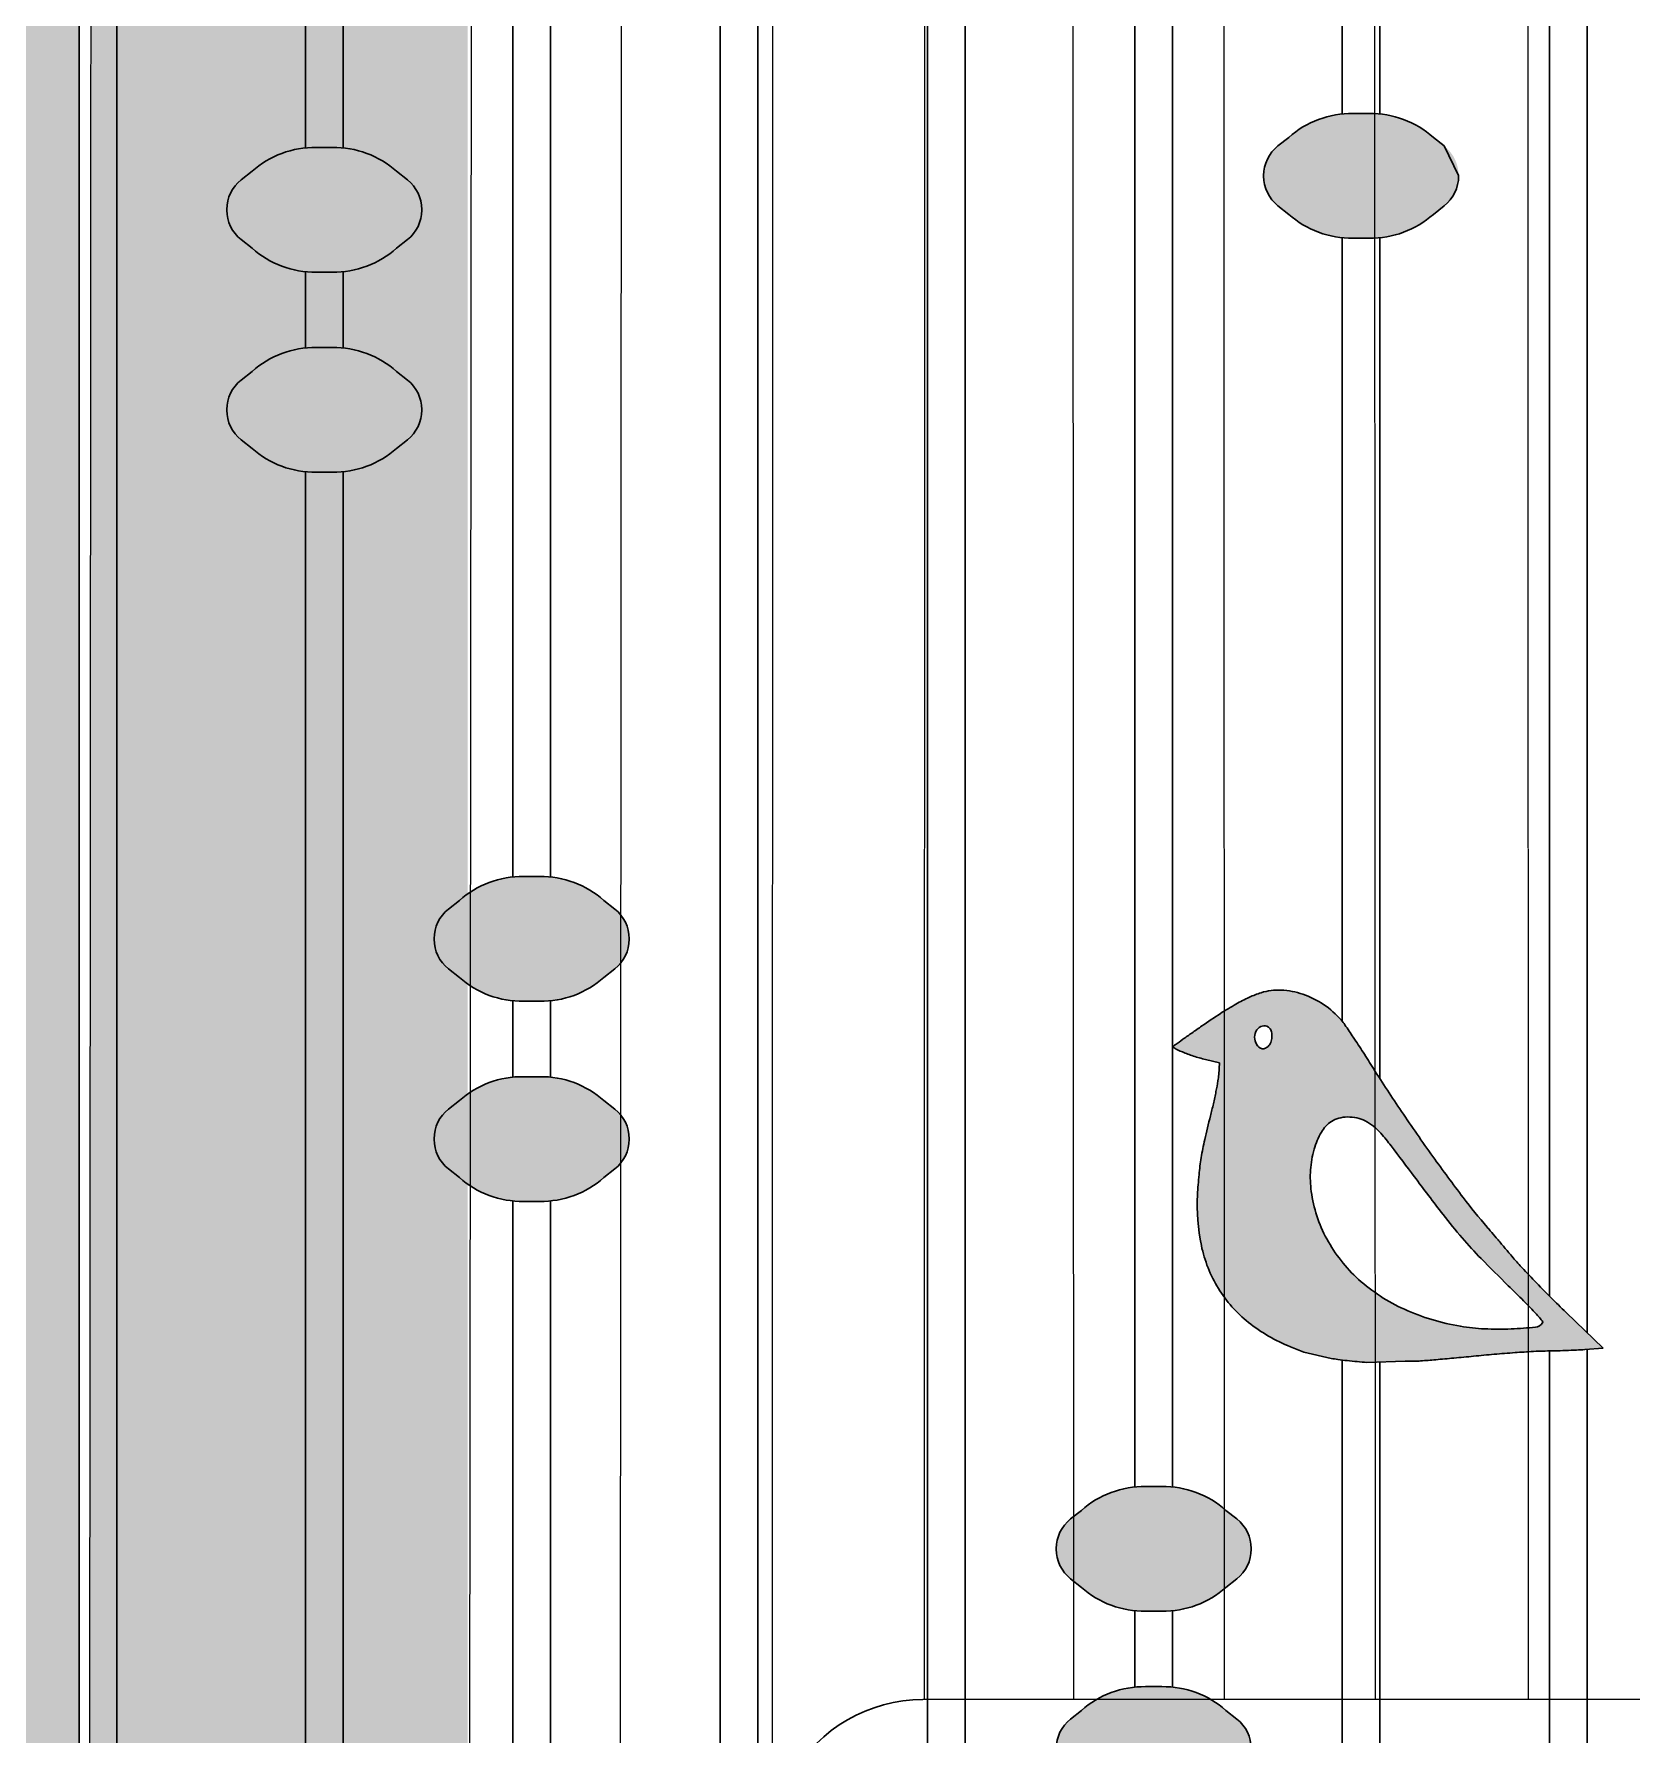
# Model space of a CAD drawing. Header units: millimetres. Extents: x 35877 to 3066687, y -650199 to -40525.
# Drawn here: x 147578.31 to 147599.5, y -179761.06 to -179738.5 of the extents above; entities that cross this region are included whole.
import ezdxf

# ---------------------------------------------------------------- set-up
doc = ezdxf.new("R2010")
doc.units = ezdxf.units.MM
doc.header["$MEASUREMENT"] = 0
for name, color, linetype, lineweight in [('A8_FURNITURE', 32, 'Continuous', 30), ('dim05', 1, 'Continuous', 13), ('Elevation 4.5', 206, 'Continuous', 5), ('FURNITURE', 32, 'Continuous', 9), ('NAME PLATE', 7, 'Continuous', 25)]:
    doc.layers.add(name, color=color, linetype=linetype, lineweight=lineweight)

msp = doc.modelspace()

# ---------------------------------------------------------------- hatches: boundary and pattern name
at = {"layer": 'dim05', "lineweight": 0, "true_color": 0xa47149, "transparency": 33554630}
h = msp.add_hatch(color=35, dxfattribs=at)
h.dxf.hatch_style = 1
h.paths.add_polyline_path([(147618.895087159, -179709.6314368185), (147572.9029963468, -179709.6314368185), (147572.9106457575, -179801.5907615923), (147618.9027365698, -179801.5907615923), (147618.9014972719, -179786.6922291036), (147612.9027365698, -179786.6922291036), (147612.9027365698, -179789.5907615923, -0.4142135623730951), (147609.9027365698, -179792.5907615923), (147581.9051832111, -179792.5907615923, -0.4142135623730951), (147578.9051832111, -179789.5907615923), (147578.9051832111, -179720.5966616372, -0.4142135623730951), (147581.9051832111, -179717.5966616372), (147609.9027365698, -179717.5966616372, -0.4142135623730951), (147612.9027365698, -179720.5966616372), (147612.9027365698, -179747.4923639864), (147618.8982365273, -179747.4923639864)])
at = {"layer": 'Elevation 4.5', "lineweight": 0, "true_color": 0x000000, "transparency": 33554628}
h = msp.add_hatch(color=18, dxfattribs=at)
h.dxf.hatch_style = 1
h.paths.add_polyline_path([(147597.1972081664, -179740.3894560185, 0.2335693837455621), (147597.0071747767, -179739.9893160524), (147596.8625051087, -179739.8750166701, 0.1866468864992518), (147596.0124323331, -179739.5585201801), (147595.7960991081, -179739.5585201801, 0.1866468864992447), (147594.9460263326, -179739.8750166701), (147594.8013566645, -179739.9893160524, 0.2294381312187929), (147594.6113232748, -179740.3816433398, 0.2335693837448415), (147594.8013566645, -179740.781783306), (147594.9460263326, -179740.8960826883, 0.1866468864992493), (147595.7960991081, -179741.2125791782), (147596.0124323331, -179741.2125791782, 0.1866468864992456), (147596.8625051087, -179740.8960826883), (147597.0071747767, -179740.781783306, 0.2294381312761698)])
h = msp.add_hatch(color=18, dxfattribs=at)
h.dxf.hatch_style = 1
h.paths.add_polyline_path([(147583.4482276003, -179740.8392325981, 0.2335693837455621), (147583.2581942106, -179740.4390926319), (147583.1135245426, -179740.3247932496, 0.1866468864992518), (147582.263451767, -179740.0082967597), (147582.047118542, -179740.0082967597, 0.1866468864992447), (147581.1970457665, -179740.3247932496), (147581.0523760984, -179740.4390926319, 0.2294381312187929), (147580.8623427087, -179740.8314199194, 0.2335693837448415), (147581.0523760984, -179741.2315598855), (147581.1970457665, -179741.3458592678, 0.1866468864992493), (147582.047118542, -179741.6623557578), (147582.263451767, -179741.6623557578, 0.1866468864992456), (147583.1135245426, -179741.3458592678), (147583.2581942106, -179741.2315598856, 0.2294381312761698)])
h = msp.add_hatch(color=18, dxfattribs=at)
h.dxf.hatch_style = 1
h.paths.add_polyline_path([(147583.4482276003, -179743.4932915961, 0.2335693837455621), (147583.2581942106, -179743.09315163), (147583.1135245426, -179742.9788522477, 0.1866468864992518), (147582.263451767, -179742.6623557578), (147582.047118542, -179742.6623557578, 0.1866468864992447), (147581.1970457665, -179742.9788522477), (147581.0523760984, -179743.09315163, 0.2294381312187929), (147580.8623427087, -179743.4854789175, 0.2335693837448415), (147581.0523760984, -179743.8856188836), (147581.1970457665, -179743.9999182659, 0.1866468864992493), (147582.047118542, -179744.3164147558), (147582.263451767, -179744.3164147558, 0.1866468864992456), (147583.1135245426, -179743.9999182659), (147583.2581942106, -179743.8856188837, 0.2294381312761698)])
h = msp.add_hatch(color=18, dxfattribs=at)
h.dxf.hatch_style = 1
h.paths.add_polyline_path([(147586.1980237135, -179750.5097412529, 0.2335693837455621), (147586.0079903239, -179750.1096012868), (147585.8633206558, -179749.9953019045, 0.1866468864992518), (147585.0132478802, -179749.6788054145), (147584.7969146552, -179749.6788054145, 0.1866468864992447), (147583.9468418797, -179749.9953019045), (147583.8021722116, -179750.1096012868, 0.2294381312187929), (147583.6121388219, -179750.5019285742, 0.2335693837448415), (147583.8021722116, -179750.9020685404), (147583.9468418797, -179751.0163679227, 0.1866468864992493), (147584.7969146552, -179751.3328644126), (147585.0132478802, -179751.3328644126, 0.1866468864992456), (147585.8633206558, -179751.0163679227), (147586.0079903238, -179750.9020685404, 0.2294381312761698)])
h = msp.add_hatch(color=18, dxfattribs=at)
h.dxf.hatch_style = 1
edge = h.paths.add_edge_path()
edge.add_arc((147576.8420742422, -179764.3162751708), 22.71277757108558, 32.16172456926157, 32.81148210288643)
edge.add_arc((147582.1221854306, -179760.9119779154), 16.43035654375045, 32.81148210665176, 33.63723764329593)
edge.add_arc((147581.1434833856, -179761.5631742421), 17.60590507442646, 33.63732160428831, 34.28730340976625)
edge.add_arc((147595.1323598509, -179752.0251514098), 0.674793347500813, 34.28730343310656, 41.16894355051372)
edge.add_arc((147594.7356432194, -179752.3720709123), 1.201801152872894, 41.16894354354579, 55.9920307366927)
edge.add_arc((147594.7572229102, -179752.3400873017), 1.163218327600577, 55.99203073469801, 71.17988011244289)
edge.add_arc((147594.7944592002, -179752.2308382186), 1.047797777297143, 71.1799864031716, 87.21540258183099)
edge.add_arc((147594.8083296977, -179751.9456640834), 0.7622865198643559, 87.21540257365744, 107.569980809068)
edge.add_arc((147594.9675363453, -179752.4484608834), 1.289687106465092, 107.5699808175182, 114.984230487483)
edge.add_arc((147595.5311066283, -179753.6579102248), 2.62399560651567, 114.984230472451, 119.3422138767468)
edge.add_arc((147596.1386575648, -179754.7386866692), 3.863832637452334, 119.3422138913767, 122.918402823684)
edge.add_arc((147598.7208626836, -179758.7273583778), 8.615388727239672, 122.9184028174024, 124.8820485785528)
edge.add_arc((147626.1996051311, -179798.1435239974), 56.66448235709579, 124.8820485660495, 125.0486099598604)
edge.add_arc((147612.7196899582, -179778.9269301007), 33.19140002734221, 125.0486100054601, 125.297528854635)
edge.add_arc((147633.3373120723, -179808.0489053153), 68.87298886579251, 125.2975288079876, 125.400118313947)
edge.add_arc((147593.5876891341, -179752.1159967758), 0.2543122433924807, 125.400118316436, 130.7660377782542)
edge.add_arc((147593.4328461951, -179751.936394386), 0.01717651394238802, 130.7660378935498, 241.7913550572283)
edge.add_arc((147594.1112492993, -179750.6716361987), 1.452392192579913, 241.7913550735764, 246.6074439563219)
edge.add_arc((147594.1823725088, -179750.5072215559), 1.631530925651959, 246.6074439603124, 252.0734011422824)
edge.add_arc((147594.3470384834, -179749.9982139309), 2.166510967779784, 252.0734011402797, 256.4923487535344)
edge.add_line((147593.8409952259, -179752.1047964703), (147594.0253001831, -179752.1490702071))
edge.add_line((147594.0253001831, -179752.1490702071), (147594.0162509878, -179752.3040565983))
edge.add_arc((147593.2644427952, -179752.2601607495), 0.7530885764697608, 350.1867725936558, 356.65846321495945, ccw=False)
edge.add_arc((147588.5725348032, -179751.4486119727), 5.514665208493895, 348.6954306194755, 350.18677260226514, ccw=False)
edge.add_arc((147587.921849785, -179751.3185452376), 6.178222552240888, 347.16117339176003, 348.6954936126226, ccw=False)
edge.add_arc((147587.6706637015, -179751.2613028614), 6.435848517784304, 345.672186875351, 347.1612144690426, ccw=False)
edge.add_arc((147605.5862475141, -179755.837190884), 12.0548760364553, 165.6721868666316, 167.2040636775351)
edge.add_arc((147597.7234779328, -179754.0513999022), 3.991862026780903, 167.204063686911, 170.6969806769675)
edge.add_arc((147597.1104737953, -179753.950979118), 3.370687006033028, 170.6970534266985, 174.5650807287393)
edge.add_arc((147600.2611647297, -179754.2507445759), 6.535606071972467, 174.565080738195, 176.9223248547493)
edge.add_arc((147596.3376884785, -179754.0397899014), 2.606462683265474, 176.9223248525256, 191.7869719320551)
edge.add_arc((147595.5418954259, -179754.2058508938), 1.793527977553087, 191.7869719330732, 211.4585563509173)
edge.add_arc((147595.4769995332, -179754.245554608), 1.717449979413286, 211.4585563533364, 231.6243327161126)
edge.add_arc((147595.8041044883, -179753.8324906212), 2.244346087587395, 231.6243327160234, 248.1267195580764)
edge.add_line((147594.9679620173, -179755.9152664442), (147595.147076111, -179755.9871728392))
edge.add_line((147595.147076111, -179755.9871728392), (147595.5063254126, -179756.068972535))
edge.add_arc((147595.8012938499, -179754.5295058072), 1.567470632925063, 259.1533424034242, 262.434350220214)
edge.add_arc((147596.3443002824, -179750.4411665241), 5.691712875962254, 262.4343501949585, 263.6909855828025)
edge.add_arc((147596.4057466114, -179749.8853943091), 6.250871535311828, 263.6909856047576, 264.9343735003256)
edge.add_arc((147596.2753253805, -179751.3567040718), 4.773792622310335, 264.9343735001598, 266.4562436123144)
edge.add_line((147595.980253486, -179756.1213686537), (147596.4870932311, -179756.1056548575))
edge.add_line((147596.4870932311, -179756.1056548575), (147596.6130248579, -179756.1056548575))
edge.add_arc((147596.6130248575, -179755.0570786014), 1.048576256143861, 270.0000000222639, 274.4026507890214)
edge.add_arc((147594.438726204, -179726.8166262513), 29.37260710579882, 274.4026507642312, 274.7970686569487)
edge.add_arc((147594.6423734759, -179729.2437366867), 26.9369681186945, 274.7971488530964, 275.310263421353)
edge.add_arc((147593.661282211, -179718.6888778822), 37.53732586980061, 275.3103236337591, 275.7105061503938)
edge.add_arc((147599.3692294669, -179775.7692256904), 19.82770500941959, 94.91844812055871, 95.7105061553006, ccw=False)
edge.add_arc((147599.4498724656, -179776.7061622432), 20.76810566715427, 94.15348781103518, 94.9184901770812, ccw=False)
edge.add_arc((147599.2858943763, -179774.4479775362), 18.50397515314464, 93.39746178999599, 94.1535177038175, ccw=False)
edge.add_arc((147598.376391292, -179759.1278352574), 3.156859616249403, 90.60034834854628, 93.39746178710669, ccw=False)
edge.add_arc((147598.2597817972, -179747.9993174694), 7.972269097740296, 270.6003483631366, 271.0369806123186)
edge.add_line((147598.4040618338, -179755.9702808891), (147599.1142542388, -179755.9345141643))
edge.add_arc((147615.2385416252, -179738.6261898206), 23.65524752161354, 223.9404505925304, 227.0283183088817, ccw=False)
edge.add_arc((147609.7460813764, -179743.9412848648), 16.01214733226215, 222.896776801858, 223.8834857300156, ccw=False)
edge.add_arc((147600.8512778456, -179752.2059139546), 3.870416654803198, 220.0632280018442, 222.8967767977496, ccw=False)
edge.add_arc((147522.2721922589, -179818.2895025613), 98.80242968147073, 40.06322799918034, 40.1516844981128)
edge.add_arc((147535.4837630693, -179807.1440667296), 81.51757089850346, 40.15175099837433, 40.25570186641909)
edge.add_arc((147538.7752207849, -179804.3571660056), 77.20474009557171, 40.25575072261492, 40.34538112926886)
edge.add_arc((147593.1130034555, -179758.2013336576), 5.909891156234724, 40.3453811102247, 40.94446054311418)
edge.add_arc((147603.4513169593, -179749.2319542037), 7.776981894013973, 217.2227130501662, 220.944460562683, ccw=False)
edge.add_arc((147616.7845047658, -179739.1031805931), 24.52111375975269, 215.641396512841, 217.2227130518501, ccw=False)
edge.add_arc((147618.6774296936, -179737.7459097355), 26.85035160999695, 214.0867432932073, 215.6413965111122, ccw=False)
edge.add_arc((147613.1621642951, -179741.4781643873), 20.19093142486694, 212.1617245665263, 214.0867432949394, ccw=False)
edge = h.paths.add_edge_path(flags=16)
edge.add_arc((147594.7198393386, -179751.7854195062), 0.2322651146118047, 204.4953488956486, 219.9434680252169, ccw=False)
edge.add_arc((147594.667864845, -179751.8091005524), 0.1751499683182469, 171.290389192147, 204.4953488683468, ccw=False)
edge.add_arc((147594.6586439316, -179751.8076879714), 0.1658214834924032, 136.6978099472737, 171.2903892049318, ccw=False)
edge.add_arc((147594.6210125366, -179751.7722232228), 0.1141120038685766, 93.00279646678632, 136.6978099550661, ccw=False)
edge.add_arc((147594.6203042165, -179751.75872028), 0.1005904958060329, 45.000014898631775, 93.00279645580622, ccw=False)
edge.add_arc((147594.6237787421, -179751.7552457905), 0.09567680006221069, 11.325878481928214, 45.00003095784922, ccw=False)
edge.add_arc((147594.463895605, -179751.7872686975), 0.2587353297781608, -4.7066212332899795, 11.325878482564974, ccw=False)
edge.add_arc((147594.4505426716, -179751.786169333), 0.272133442740565, 339.6071331042216, 355.2933787699598, ccw=False)
edge.add_arc((147594.5850033128, -179751.836155743), 0.1286820390840577, 312.14464819820995, 339.6071330874381, ccw=False)
edge.add_arc((147594.5751071686, -179751.8252206056), 0.1434302898713241, 290.55917258419873, 312.14464822246345, ccw=False)
edge.add_arc((147594.6014888331, -179751.8955600328), 0.06830621089635083, 252.9833380006609, 290.55917254643856, ccw=False)
edge.add_arc((147594.6060284761, -179751.8807269589), 0.08381841382622764, 219.9434680186553, 252.98333803240502, ccw=False)
edge = h.paths.add_edge_path(flags=16)
edge.add_arc((147595.6882677018, -179753.1952707047), 0.3224896342936749, 104.54598176385619, 123.51146245731499, ccw=False)
edge.add_arc((147595.7327556499, -179753.3667250813), 0.4996217341068242, 90.8832227233267, 104.5459817776453, ccw=False)
edge.add_arc((147595.7333385421, -179753.4045350498), 0.5374361954011544, 77.69642233482853, 90.88322270792588, ccw=False)
edge.add_arc((147595.749009793, -179753.3326817602), 0.4638938039961975, 62.970975317138425, 77.69642235515062, ccw=False)
edge.add_arc((147595.6770019248, -179753.4738283514), 0.622347246046015, 51.14747338085027, 62.970975305511615, ccw=False)
edge.add_arc((147595.5651953448, -179753.6126269301), 0.8005767519077509, 41.35852815053022, 51.14747337910302, ccw=False)
edge.add_arc((147593.9135219862, -179755.0666494964), 3.00107817356593, 37.224918750188124, 41.3585281564371, ccw=False)
edge.add_arc((147542.4558656253, -179794.1604217665), 67.62470719938264, 36.79428501611818, 37.22491874805053, ccw=False)
edge.add_arc((147631.0493061434, -179727.8978418194), 43.00768952093476, 216.7942850155055, 217.637653555101)
edge.add_arc((147602.8380318213, -179749.652997812), 7.382378137841509, 217.6376535555531, 220.7440865039881)
edge.add_arc((147601.7364835588, -179750.6019544367), 5.928443046414641, 220.7440865036091, 224.3298438756137)
edge.add_arc((147612.2383279981, -179740.3429489173), 20.60958506176154, 224.3298438766727, 225.7480068876762)
edge.add_arc((147584.9125689578, -179768.3916730439), 18.5494245306522, 44.86726686309112, 45.748006887651115, ccw=False)
edge.add_arc((147594.3216297274, -179759.0261062218), 5.27372242245683, 42.62086097932121, 44.86726685715291, ccw=False)
edge.add_arc((147592.5404870754, -179760.6651481054), 7.694244565161012, 41.450303158881525, 42.62086099310898, ccw=False)
edge.add_arc((147598.2916478605, -179755.5858370636), 0.02122358009796283, -32.61788156688658, 41.45030317844203, ccw=False)
edge.add_arc((147598.2039070837, -179755.5296859053), 0.125393616470867, 275.88485687641503, 327.3821184445491, ccw=False)
edge.add_arc((147597.6739110606, -179750.3877294948), 5.294591959775962, 272.4032081349221, 275.8848568685409, ccw=False)
edge.add_arc((147597.7277338939, -179751.6701870931), 4.011005426326134, 267.33728693384694, 272.40320813495885, ccw=False)
edge.add_arc((147597.6665904815, -179752.9849127022), 2.694858799206424, 260.5119849194672, 267.33728693438877, ccw=False)
edge.add_arc((147597.7224654434, -179752.6505875058), 3.033820962743133, 245.8124506496482, 260.51198491980324, ccw=False)
edge.add_arc((147597.4334102765, -179753.2941384073), 2.328334852051495, 227.8874133910659, 245.81245064905892, ccw=False)
edge.add_arc((147597.2354378622, -179753.5131420849), 2.033113430747092, 208.563410003735, 227.8874133889282, ccw=False)
edge.add_arc((147597.0540404077, -179753.6118901915), 1.826579595609213, 187.620794974303, 208.563486297588, ccw=False)
edge.add_arc((147596.6557270905, -179753.6651836801), 1.424716814798801, 176.1607285301803, 187.6207949680533, ccw=False)
edge.add_arc((147596.5425307296, -179753.6575872535), 1.311265848237073, 163.965792939255, 176.1607285358748, ccw=False)
edge.add_arc((147596.2864785174, -179753.5839999957), 1.044849219870216, 150.4171642868732, 163.9657929342519, ccw=False)
edge.add_arc((147595.7404008265, -179753.2740010379), 0.4169159444802546, 123.51146246436971, 150.4171642894861, ccw=False)
h = msp.add_hatch(color=18, dxfattribs=at)
h.dxf.hatch_style = 1
h.paths.add_polyline_path([(147586.1980237135, -179753.163800251, 0.2335693837455621), (147586.0079903239, -179752.7636602848), (147585.8633206558, -179752.6493609025, 0.1866468864992518), (147585.0132478802, -179752.3328644126), (147584.7969146552, -179752.3328644126, 0.1866468864992447), (147583.9468418797, -179752.6493609025), (147583.8021722116, -179752.7636602849, 0.2294381312187929), (147583.6121388219, -179753.1559875723, 0.2335693837448415), (147583.8021722116, -179753.5561275384), (147583.9468418797, -179753.6704269207, 0.1866468864992493), (147584.7969146552, -179753.9869234107), (147585.0132478802, -179753.9869234107, 0.1866468864992456), (147585.8633206558, -179753.6704269207), (147586.0079903238, -179753.5561275385, 0.2294381312761698)])
h = msp.add_hatch(color=18, dxfattribs=at)
h.dxf.hatch_style = 1
h.paths.add_polyline_path([(147594.4474120532, -179758.5989093762, 0.2335693837455621), (147594.2573786635, -179758.1987694101), (147594.1127089955, -179758.0844700278, 0.1866468864992518), (147593.2626362199, -179757.7679735378), (147593.0463029949, -179757.7679735378, 0.1866468864992447), (147592.1962302194, -179758.0844700278), (147592.0515605513, -179758.1987694101, 0.2294381312187929), (147591.8615271616, -179758.5910966975, 0.2335693837448415), (147592.0515605513, -179758.9912366637), (147592.1962302194, -179759.105536046, 0.1866468864992493), (147593.0463029949, -179759.4220325359), (147593.2626362199, -179759.4220325359, 0.1866468864992456), (147594.1127089955, -179759.105536046), (147594.2573786635, -179758.9912366637, 0.2294381312761698)])
h = msp.add_hatch(color=18, dxfattribs=at)
h.dxf.hatch_style = 1
h.paths.add_polyline_path([(147594.4472434222, -179761.2517972006, 0.2335693837455621), (147594.2572100325, -179760.8516572345), (147594.1125403645, -179760.7373578522, 0.1866468864992518), (147593.2624675889, -179760.4208613623), (147593.0461343639, -179760.4208613623, 0.1866468864992447), (147592.1960615884, -179760.7373578522), (147592.0513919203, -179760.8516572345, 0.2294381312187929), (147591.8613585306, -179761.243984522, 0.2335693837448415), (147592.0513919203, -179761.6441244881), (147592.1960615884, -179761.7584238704, 0.1866468864992493), (147593.0461343639, -179762.0749203603), (147593.2624675889, -179762.0749203603, 0.1866468864992456), (147594.1125403645, -179761.7584238704), (147594.2572100325, -179761.6441244882, 0.2294381312761698)])
at = {"layer": 'NAME PLATE', "lineweight": 0, "true_color": 0x000000, "transparency": 33554687}
h = msp.add_hatch(color=18, dxfattribs=at)
h.dxf.hatch_style = 1
h.set_gradient(color1=(153, 155, 55), color2=(229, 232, 120), name='INVCYLINDER')
h.paths.add_polyline_path([(147613.1547618787, -179722.6648410555, 0.4109880837196706), (147608.1175643893, -179717.6828748545), (147608.1175643893, -179760.6289588093), (147613.1547618787, -179760.625309019)], flags=17)
h.paths.add_polyline_path([(147613.1549290966, -179764.6428467751, 0.9852287181319922), (147613.0925261053, -179760.6443848274), (147608.1175643893, -179760.6289588093), (147608.1175643893, -179787.5897181373), (147584.0554205827, -179787.5897181373), (147584.0554205827, -179717.6825714951, 0.4142438736979137), (147579.0727393104, -179722.6648410984), (147579.0254731785, -179787.6143749796, 0.4139882622943566), (147584.025471699, -179792.6182213986), (147608.0747855956, -179792.6367221513, 0.4196556007892562), (147613.1834233879, -179787.6094928638)])

# ---------------------------------------------------------------- linework, layer by layer
at = {"layer": 'A8_FURNITURE', "linetype": 'ByBlock', "lineweight": 15, "transparency": 33554687}
for p, q in [((147584.1191089646, -179717.6355897042, 531.9840777681574), (147584.056957566, -179787.541776202, -260.0136148767915)), ((147586.1054904509, -179717.6357217444, 2.395492587626329), (147586.0647244937, -179787.5433207451, -1.503754232695003)), ((147588.1067735201, -179717.6358547752, 2.394176148815795), (147588.0938927077, -179764.5926250291)), ((147590.121336311, -179717.6359886887, 2.393617538788078), (147590.1095678002, -179760.5969979625, -0.000630084406848308)), ((147592.0938925527, -179760.5944154633), (147592.0800681071, -179717.6361188909, -487.9421630689676)), ((147594.0938924752, -179760.5938587496), (147594.0800683314, -179717.6362518363, -487.9134593371583)), ((147596.0938923978, -179760.5933020358), (147596.0800685557, -179717.6363847818, -487.884758061)), ((147598.1159960682, -179717.6365201155, 2.387592677821921), (147598.1192912339, -179760.5932693139))]:
    msp.add_line(p, q, dxfattribs=at)
at = {"layer": 'A8_FURNITURE', "linetype": 'ByBlock', "transparency": 33554687}
msp.add_line((147590.0944408583, -179760.5940769621, 0.1018996002810582), (147613.0936126548, -179760.5774125062), dxfattribs=at)
at = {"layer": 'A8_FURNITURE', "linetype": 'ByBlock', "lineweight": 15, "transparency": 33554687}
msp.add_lwpolyline([(147579.0288124727, -179787.7514915137), (147579.0726809636, -179722.6175552919)], dxfattribs=at)
at = {"layer": 'A8_FURNITURE', "linetype": 'ByBlock', "transparency": 33554687}
msp.add_arc((147590.0944408583, -179762.5940769599, 0.1018996002810582), 1.999999924652877, 90, 270.0159486753458, dxfattribs=at)
at = {"layer": 'Elevation 4.5', "color": 18, "lineweight": 30, "true_color": 0x000000, "transparency": 33554687}
for p, q in [((147592.9044696074, -179718.0966616372), (147592.9044696074, -179750.5727564946)), ((147593.4044696074, -179718.0966616372), (147593.4044696074, -179746.4178169572)), ((147598.4040618338, -179720.1614234537), (147598.4040618338, -179755.2441811826)), ((147598.9040618338, -179720.1614234537), (147598.9040618338, -179755.7315427494)), ((147581.9052851545, -179723.2924713851), (147581.9052851545, -179740.0145212121)), ((147582.4052851545, -179723.2924713851), (147582.4052851545, -179740.0145212121)), ((147595.6542657206, -179727.6516412331), (147595.6542657206, -179739.5647446326)), ((147596.1542657206, -179727.6347130956), (147596.1542657206, -179739.5647446325)), ((147587.9048773809, -179734.7615684504), (147587.9048773809, -179773.2794706501)), ((147584.6550812677, -179734.9037717787), (147584.6550812677, -179749.685029867)), ((147585.1550812677, -179734.8868436413), (147585.1550812677, -179749.6850298669)), ((147587.4048773809, -179734.7827949593), (147587.4048773809, -179773.2695883997)), ((147590.1546734942, -179737.005409192), (147590.1546734942, -179749.7137950312)), ((147590.6546734942, -179737.005409192), (147590.6546734942, -179750.5473597735)), ((147592.9044696074, -179739.2752830167), (147592.9044696074, -179750.5727564946)), ((147593.4044696074, -179739.2719830785), (147593.4044696074, -179750.535381198)), ((147595.6542657206, -179741.2063547258), (147595.6542657206, -179751.5974127922)), ((147596.1542657206, -179741.2063547258), (147596.1542657206, -179752.3595750442)), ((147581.9052851545, -179741.6561313053), (147581.9052851545, -179742.6685802102)), ((147582.4052851545, -179741.6561313053), (147582.4052851545, -179742.6685802101)), ((147584.6550812678, -179742.2523967147), (147584.6550812678, -179743.2523967147)), ((147585.1550812678, -179742.2523967147), (147585.1550812678, -179743.2523967147)), ((147581.9052851545, -179744.3101903034), (147581.9052851545, -179769.3722949181)), ((147582.4052851545, -179744.3101903034), (147582.4052851545, -179768.8854018935)), ((147590.1546734942, -179749.7137950312), (147590.1546734942, -179792.078230185)), ((147590.6546734942, -179750.5473597735), (147590.6546734942, -179792.0907615923)), ((147593.4044696074, -179750.535381198), (147593.4044696074, -179757.7741979902)), ((147592.9044696074, -179750.5727564946), (147592.9044696074, -179757.7741979902)), ((147584.6550812677, -179751.3266399602), (147584.6550812677, -179752.339088865)), ((147585.1550812677, -179751.3266399602), (147585.1550812677, -179752.339088865)), ((147593.8409948213, -179752.1047963731), (147594.0253001831, -179752.1490702071)), ((147594.0253001831, -179752.1490702071), (147594.0162510269, -179752.3040559297)), ((147598.4040618338, -179753.0194582833), (147598.4040618338, -179755.2441811826)), ((147598.9040618338, -179752.8937772164), (147598.9040618338, -179755.7315427494)), ((147584.6550812677, -179753.9806989582), (147584.6550812677, -179766.0072308659)), ((147585.1550812677, -179753.9806989582), (147585.1550812677, -179765.2415197227)), ((147599.1142542388, -179755.9345141643), (147598.6234655159, -179755.4605860909)), ((147594.9679635264, -179755.9152670501), (147595.147076111, -179755.9871728392)), ((147598.4040618338, -179755.9702808891), (147598.4040618338, -179760.8756269368)), ((147598.4040618338, -179755.9702808891), (147598.4040618338, -179760.8756269368)), ((147598.8735942213, -179755.9513141247), (147599.1142542388, -179755.9345141643)), ((147598.9040618338, -179755.949187246), (147598.9040618338, -179760.7637821719)), ((147598.9040618338, -179755.9491872459), (147598.9040618338, -179760.7637821719)), ((147595.147076111, -179755.9871728392), (147595.5063254126, -179756.068972535)), ((147595.6542657206, -179756.0908964085), (147595.6542657206, -179792.078230185)), ((147595.980253486, -179756.1213686537), (147596.4870932311, -179756.1056548575)), ((147596.1542657206, -179756.1159736688), (147596.1542657206, -179792.0907615923)), ((147596.4870932311, -179756.1056548575), (147596.6130258991, -179756.1056548575)), ((147592.9044696074, -179759.4158080835), (147592.9044696074, -179760.4282569883)), ((147593.4044696074, -179759.4158080835), (147593.4044696074, -179760.4282569883)), ((147598.4040618338, -179760.8756269368), (147598.4040618338, -179768.732941037)), ((147598.9040618338, -179760.7637821719), (147598.9040618338, -179768.7428232874))]:
    msp.add_line(p, q, dxfattribs=at)
msp.add_lwpolyline([(147612.4027365698, -179747.4923639864), (147612.4027365698, -179720.5966616372, 0.4142135623730951), (147609.9027365698, -179718.0966616372), (147581.9051832111, -179718.0966616372, 0.4142135623730951), (147579.4051832111, -179720.5966616372), (147579.4051832111, -179789.5907615923, 0.4142135623730951), (147581.9051832111, -179792.0907615923), (147609.9027365698, -179792.0907615923, 0.4142135623730951), (147612.4027365698, -179789.5907615923), (147612.4027365698, -179786.6922291036)], format="xyb", dxfattribs=at)
for points in [[(147597.1972081664, -179740.3816433398), (147597.1972081664, -179740.3894560185, -0.2294381312374742), (147597.0071747768, -179740.781783306), (147596.8625051087, -179740.8960826883, -0.1866468864992491), (147596.0124323331, -179741.2125791782), (147595.7960991081, -179741.2125791782, -0.1866468864992491), (147594.9460263326, -179740.8960826883), (147594.8013566645, -179740.781783306, -0.2294381312374742), (147594.6113232748, -179740.3894560185), (147594.6113232748, -179740.3816433398, -0.2294381312374741), (147594.8013566646, -179739.9893160524), (147594.9460263326, -179739.8750166701, -0.1866468864992491), (147595.7960991081, -179739.5585201801), (147596.0124323331, -179739.5585201801, -0.1866468864992491), (147596.8625051087, -179739.8750166701), (147597.0071747768, -179739.9893160524)], [(147583.4482276003, -179740.8314199194), (147583.4482276003, -179740.839232598, -0.2294381312374742), (147583.2581942106, -179741.2315598855), (147583.1135245426, -179741.3458592678, -0.1866468864992491), (147582.263451767, -179741.6623557577), (147582.047118542, -179741.6623557577, -0.1866468864992491), (147581.1970457665, -179741.3458592678), (147581.0523760984, -179741.2315598855, -0.2294381312374742), (147580.8623427087, -179740.839232598), (147580.8623427087, -179740.8314199194, -0.2294381312374741), (147581.0523760984, -179740.4390926319), (147581.1970457665, -179740.3247932496, -0.1866468864992491), (147582.047118542, -179740.0082967597), (147582.263451767, -179740.0082967597, -0.1866468864992491), (147583.1135245426, -179740.3247932496), (147583.2581942106, -179740.4390926319, -0.2294381312374741)], [(147583.4482276003, -179743.4854789174), (147583.4482276003, -179743.4932915961, -0.2294381312374742), (147583.2581942106, -179743.8856188836), (147583.1135245426, -179743.9999182659, -0.1866468864992491), (147582.263451767, -179744.3164147558), (147582.047118542, -179744.3164147558, -0.1866468864992491), (147581.1970457665, -179743.9999182659), (147581.0523760984, -179743.8856188836, -0.2294381312374742), (147580.8623427087, -179743.4932915961), (147580.8623427087, -179743.4854789174, -0.2294381312374741), (147581.0523760984, -179743.09315163), (147581.1970457665, -179742.9788522477, -0.1866468864992491), (147582.047118542, -179742.6623557577), (147582.263451767, -179742.6623557577, -0.1866468864992491), (147583.1135245426, -179742.9788522477), (147583.2581942106, -179743.09315163, -0.2294381312374741)], [(147586.1980237135, -179750.5019285742), (147586.1980237135, -179750.5097412529, -0.2294381312374742), (147586.0079903239, -179750.9020685404), (147585.8633206558, -179751.0163679227, -0.1866468864992491), (147585.0132478802, -179751.3328644126), (147584.7969146552, -179751.3328644126, -0.1866468864992491), (147583.9468418797, -179751.0163679227), (147583.8021722116, -179750.9020685404, -0.2294381312374742), (147583.6121388219, -179750.5097412529), (147583.6121388219, -179750.5019285742, -0.2294381312374741), (147583.8021722117, -179750.1096012868), (147583.9468418797, -179749.9953019045, -0.1866468864992491), (147584.7969146552, -179749.6788054145), (147585.0132478802, -179749.6788054145, -0.1866468864992491), (147585.8633206558, -179749.9953019045), (147586.0079903239, -179750.1096012868, -0.2294381312374741)], [(147594.6914324197, -179751.6875920398, -0.147998), (147594.7175923541, -179751.7364559989, -0.070065), (147594.7217588138, -179751.8084945405, -0.06855499999999999), (147594.7056203517, -179751.8809954253, -0.120405), (147594.6713495859, -179751.9315674211, -0.09446399999999999), (147594.6254762183, -179751.9595158285, -0.16544), (147594.5814991686, -179751.9608758177, -0.145171), (147594.5417667503, -179751.9345410565, -0.06750700000000001), (147594.5084794379, -179751.8817215094, -0.145904), (147594.4947343126, -179751.7825801798, -0.152099), (147594.5379681378, -179751.6939597111, -0.193), (147594.6150352932, -179751.6582678719, -0.212568)], [(147586.1980237135, -179753.1559875723), (147586.1980237135, -179753.163800251, -0.2294381312374742), (147586.0079903239, -179753.5561275384), (147585.8633206558, -179753.6704269207, -0.1866468864992491), (147585.0132478802, -179753.9869234107), (147584.7969146552, -179753.9869234107, -0.1866468864992491), (147583.9468418797, -179753.6704269207), (147583.8021722116, -179753.5561275384, -0.2294381312374742), (147583.6121388219, -179753.163800251), (147583.6121388219, -179753.1559875723, -0.2294381312374741), (147583.8021722117, -179752.7636602848), (147583.9468418797, -179752.6493609025, -0.1866468864992491), (147584.7969146552, -179752.3328644126), (147585.0132478802, -179752.3328644126, -0.1866468864992491), (147585.8633206558, -179752.6493609025), (147586.0079903239, -179752.7636602848, -0.2294381312374741)], [(147595.9598221571, -179752.9194559037, -0.051635), (147596.0674101225, -179752.989166063, -0.042739), (147596.1661000883, -179753.0836310653, -0.018038), (147596.3031797025, -179753.2511588731, -0.001879), (147596.6091295521, -179753.6570264782, 0.00368), (147596.9920204659, -179754.1611746279, 0.013555), (147597.2449090388, -179754.4713465448, 0.015647), (147597.4957017701, -179754.7446838239, 0.006188), (147597.8566483397, -179755.1051400359, -0.003843), (147598.0593505889, -179755.3056773553, -0.009801), (147598.2022924564, -179755.4550272569, -0.005108), (147598.3075555676, -179755.5717876789, -0.334926), (147598.3095241595, -179755.5972772684, -0.228559), (147598.2167635868, -179755.6544186973, -0.015192), (147597.8959370823, -179755.677664132, -0.022109), (147597.5413940182, -179755.6768617718, -0.029789), (147597.2223719948, -179755.642907037, -0.06422699999999999), (147596.479437871, -179755.418068687, -0.078375), (147595.8720400672, -179755.0213518431, -0.084521), (147595.4497548301, -179754.485194723, -0.091628), (147595.2435944331, -179753.8541264237, -0.050044), (147595.2342068132, -179753.5697997003, -0.053263), (147595.2822771007, -179753.295400954, -0.059186), (147595.3778328222, -179753.0681774557, -0.11794), (147595.5102190739, -179752.9263873651, -0.082944), (147595.607273751, -179752.8831176266, -0.059685), (147595.7250543031, -179752.8671627064, -0.057602), (147595.8478619683, -179752.8794426304, -0.06434)], [(147594.4474120532, -179758.5910966975), (147594.4474120532, -179758.5989093762, -0.2294381312374742), (147594.2573786635, -179758.9912366637), (147594.1127089955, -179759.1055360459, -0.1866468864992491), (147593.2626362199, -179759.4220325359), (147593.0463029949, -179759.4220325359, -0.1866468864992491), (147592.1962302193, -179759.1055360459), (147592.0515605513, -179758.9912366636, -0.2294381312374742), (147591.8615271616, -179758.5989093762), (147591.8615271616, -179758.5910966975, -0.2294381312374741), (147592.0515605513, -179758.19876941), (147592.1962302193, -179758.0844700277, -0.1866468864992491), (147593.0463029949, -179757.7679735378), (147593.2626362199, -179757.7679735378, -0.1866468864992491), (147594.1127089955, -179758.0844700277), (147594.2573786635, -179758.1987694101, -0.2294381312374741)], [(147594.4474120532, -179761.2451556956), (147594.4474120532, -179761.2529683742, -0.2294381312374742), (147594.2573786635, -179761.6452956617), (147594.1127089954, -179761.759595044, -0.1866468864992491), (147593.2626362199, -179762.0760915339), (147593.0463029949, -179762.0760915339, -0.1866468864992491), (147592.1962302193, -179761.759595044), (147592.0515605513, -179761.6452956617, -0.2294381312374742), (147591.8615271616, -179761.2529683742), (147591.8615271616, -179761.2451556956, -0.2294381312374741), (147592.0515605513, -179760.8528284081), (147592.1962302193, -179760.7385290258, -0.1866468864992491), (147593.0463029949, -179760.4220325359), (147593.2626362199, -179760.4220325359, -0.1866468864992491), (147594.1127089954, -179760.7385290258), (147594.2573786635, -179760.8528284081, -0.2294381312374741)]]:
    msp.add_lwpolyline(points, format="xyb", close=True, dxfattribs=at)
for centre, radius, start, end in [((147594.9675363451, -179752.4484608834), 1.289687106467398, 107.570058227055, 114.9842947078556), ((147594.8083296977, -179751.9456640834), 0.7622865199143046, 87.21550114132543, 107.5701117891655), ((147594.7944592001, -179752.2308382187), 1.04779777737952, 71.17894093709971, 87.21547428581611), ((147596.1386575647, -179754.7386866698), 3.863832637864203, 119.3423003619408, 122.9184126580649), ((147595.5311066285, -179753.6579102241), 2.623995605995932, 114.9842620505962, 119.3423412243183), ((147594.7572229102, -179752.3400873017), 1.163218327678083, 55.99033052553902, 71.17893838429171), ((147594.7356432193, -179752.3720709122), 1.201801152876731, 41.16895437226041, 55.99038510698875), ((147626.1996051383, -179798.1435239876), 56.66448235315305, 124.8820412123029, 125.0486573099175), ((147598.7208626828, -179758.7273583776), 8.615388726649833, 122.9184072270355, 124.8820001330462), ((147595.1323598508, -179752.0251514098), 0.6747933476355904, 34.28728766469945, 41.16896283715685), ((147581.1434833887, -179761.5631742449), 17.60590507348274, 33.63963304974449, 34.28730281757505), ((147593.5876891341, -179752.115996776), 0.2543122435719983, 125.4002412998834, 130.7660417286933), ((147633.3373120704, -179808.0489053084), 68.87298885913003, 125.2974447403917, 125.4001187704238), ((147612.7196899418, -179778.9269301119), 33.19140002708405, 125.0486907877707, 125.2973543724523), ((147582.1221854303, -179760.9119779145), 16.43035654344781, 32.81145026824028, 33.63971445101958), ((147593.4328461951, -179751.936394386), 0.01717651394821247, 130.7660965104147, 241.7913230660672), ((147594.1112492992, -179750.6716361988), 1.452392192378978, 241.7913546969737, 246.6073872706736), ((147594.1823725087, -179750.5072215554), 1.631530926074752, 246.6073935026667, 252.0732910358252), ((147594.3470384832, -179749.9982139312), 2.166510967498774, 252.0733182190897, 256.4923377517696), ((147576.8420742415, -179764.3162751708), 22.7127775716815, 32.16172667348426, 32.8114590732156), ((147593.2644427952, -179752.2601607494), 0.7530885764547112, 350.1867285793644, 356.6585141558094), ((147613.1621642955, -179741.4781643878), 20.19093142500675, 212.1617221963814, 214.0865859447735), ((147587.9218497854, -179751.3185452367), 6.178222552010446, 347.161092860886, 348.6963676043107), ((147588.5725348023, -179751.4486119727), 5.514665209368815, 348.6964097871125, 350.1867665950332), ((147587.6706637022, -179751.261302861), 6.435848517269968, 345.6721553977517, 347.1611371658562), ((147618.6774296938, -179737.7459097344), 26.85035161077118, 214.0866249709603, 215.6411502206613), ((147605.5862475146, -179755.8371908824), 12.05487603655545, 165.6722036769508, 167.2040408262525), ((147597.7234779325, -179754.0513999025), 3.991862026580391, 167.2039946496221, 170.6960167389348), ((147597.1104737957, -179753.9509791175), 3.370687006320364, 170.6959118642012, 174.5650719962682), ((147616.7845047657, -179739.1031805936), 24.5211137593664, 215.6411268245673, 217.2226944170249), ((147600.2611647297, -179754.2507445756), 6.535606071959995, 174.5650762340504, 176.9223706527605), ((147596.3376884783, -179754.0397899014), 2.606462683102706, 176.9224396811572, 191.787004592849), ((147603.4513169594, -179749.2319542031), 7.776981894470183, 217.2226542962441, 220.9444901039464), ((147593.1130034562, -179758.2013336577), 5.909891155698539, 40.34533837242018, 40.94442167811344), ((147538.7752207758, -179804.3571660031), 77.20474010099319, 40.25393379182165, 40.34537785101256), ((147595.5418954258, -179754.2058508938), 1.793527977537208, 191.7870193976385, 211.457263435602), ((147535.4837630673, -179807.1440667344), 81.51757090312233, 40.15176540673558, 40.25398107157797), ((147522.2721922518, -179818.2895025741), 98.8024296951526, 40.06323170780017, 40.15169638766466), ((147600.8512778456, -179752.2059139542), 3.870416655076666, 220.0631333865117, 222.8968382302371), ((147609.7460813777, -179743.941284867), 16.01214733164903, 222.896791642502, 223.8834188702524), ((147611.0135064195, -179742.7223417208), 17.77060933858912, 223.8833701468437, 224.8626636515203), ((147595.4769995332, -179754.245554608), 1.717449979410189, 211.4572061628536, 231.624669425952), ((147608.719696135, -179745.0051827774), 14.53441884502409, 224.8626611529595, 226.0012335160836), ((147595.8041044883, -179753.8324906212), 2.244346087537092, 231.6245903782496, 248.1267610720835), ((147598.376391292, -179759.1278352578), 3.156859616601853, 90.60039606350583, 93.39743714020844), ((147598.2597817981, -179747.9993174704), 7.972269096788517, 270.6003294621767, 271.5234740689025), ((147598.1099960992, -179742.3675133975), 13.60606469751603, 271.5234857007036, 272.1420494343353), ((147598.1292988421, -179742.8840643704), 13.08915319337521, 272.142127904552, 272.7650460839433), ((147598.5062697181, -179750.6894017313), 5.274717938023607, 272.7650550723715, 273.9932356462554), ((147595.8012938502, -179754.5295058075), 1.567470632715429, 259.1533423915507, 262.43433292887), ((147596.3443002811, -179750.4411665239), 5.691712876012644, 262.4343454510069, 263.6911730712479), ((147596.4057466125, -179749.88539431), 6.250871534586711, 263.6911562976185, 264.9344625167734), ((147596.2753253803, -179751.3567040727), 4.773792621397258, 264.934490073543, 266.4562436128343), ((147596.6130248578, -179755.0570786018), 1.048576255737577, 270.0000568976769, 274.4025813558492), ((147594.4387262012, -179726.8166262516), 29.37260710572787, 274.4026482911951, 274.7970720492501), ((147594.6423734757, -179729.2437366833), 26.93696812207203, 274.7971525442723, 275.3102926893719), ((147593.6612822077, -179718.6888778835), 37.53732586885415, 275.3103446406365, 275.7104979593785), ((147599.3692294664, -179775.7692256903), 19.8277050092522, 94.91846796861732, 95.71052167073483), ((147599.4498724649, -179776.7061622435), 20.7681056674129, 94.15349871873738, 94.9185091246277), ((147599.2858943769, -179774.4479775371), 18.50397515404232, 93.39745758670259, 94.15352995009712)]:
    msp.add_arc(centre, radius, start, end, dxfattribs=at)
at = {"layer": 'FURNITURE', "lineweight": 30, "transparency": 33554687}
msp.add_lwpolyline([(147612.9027365698, -179747.4923639864), (147612.9027365698, -179720.5966616372, 0.414213562373095), (147609.9027365698, -179717.5966616372), (147581.9051832111, -179717.5966616372, 0.414213562373095), (147578.9051832111, -179720.5966616372), (147578.9051832111, -179789.5907615923, 0.414213562373095), (147581.9051832111, -179792.5907615923), (147609.9027365698, -179792.5907615923, 0.414213562373095), (147612.9027365698, -179789.5907615923), (147612.9027365698, -179786.6922291036)], format="xyb", dxfattribs=at)

doc.saveas('drawing.dxf')
